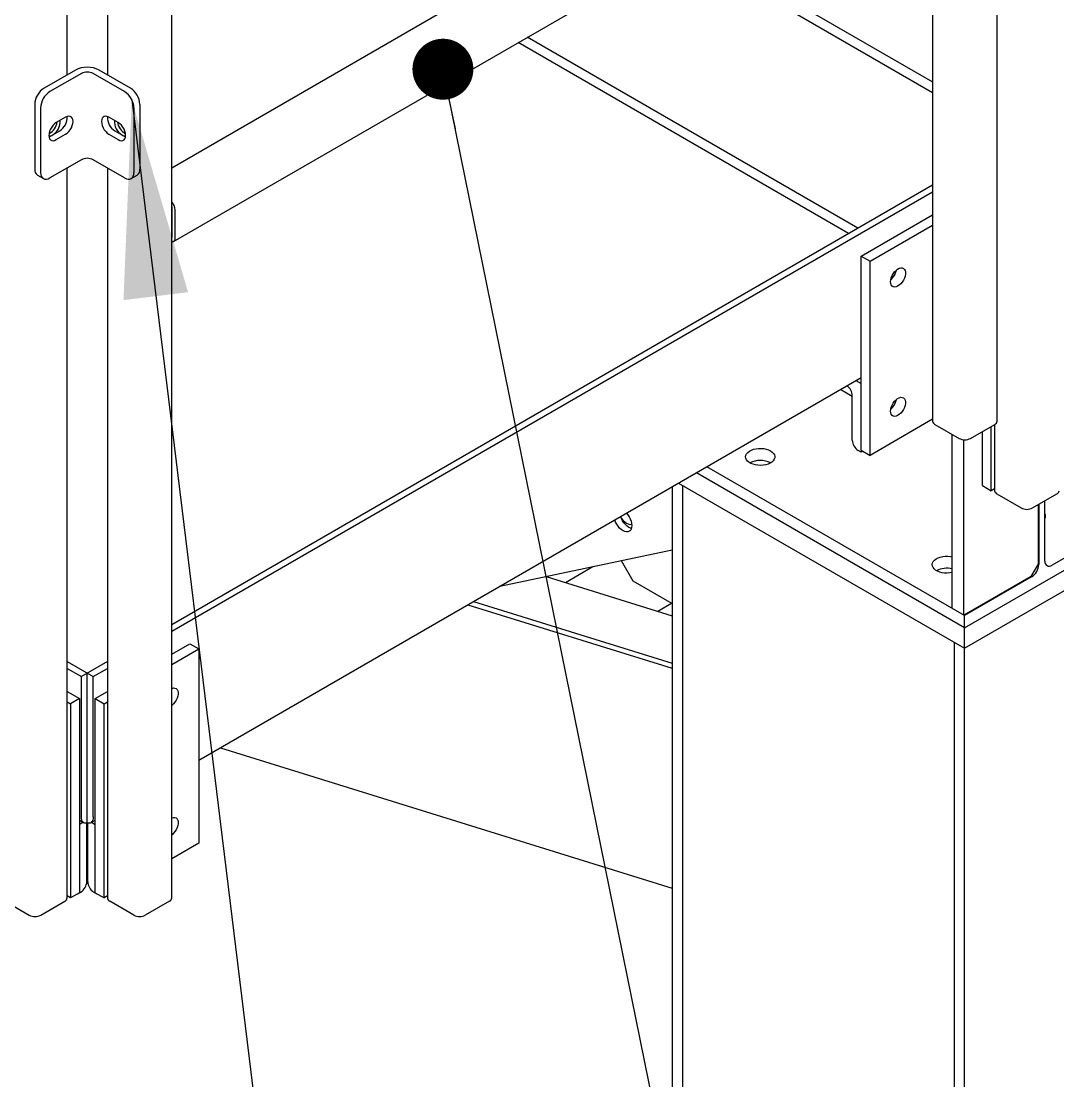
# Model space of a CAD drawing. Header units: millimetres. Extents: x 1293 to 41893, y 1011 to 26911.
# Drawn here: x 7147 to 7670, y 20135 to 20670 of the extents above; entities that cross this region are included whole.
import ezdxf

# ---------------------------------------------------------------- set-up
doc = ezdxf.new("R2010")
doc.units = ezdxf.units.MM
doc.header["$LTSCALE"] = 50
doc.layers.add('CAPA_1', color=7, linetype='Continuous')
doc.layers.add('STRUC', color=4, linetype='Continuous')
doc.dimstyles.new('SLDDIMSTYLE2', dxfattribs={"dimtxt": 0.18, "dimasz": 30.769231, "dimexe": 0, "dimexo": 0.0625, "dimgap": 0, "dimtad": 0, "dimtih": 1, "dimtoh": 1, "dimdec": 0, "dimrnd": 1e-09, "dimzin": 0, "dimdsep": 46, "dimtxsty": 'Standard', "dimblk1": 'DOT', "dimblk2": 'DOT', "dimsah": 1, "dimcen": 0.09, "dimadec": 0, "dimazin": 0, "dimtfac": 30.769231, "dimtdec": 0, "dimtofl": 0, "dimtmove": 0, "dimatfit": 3, "dimldrblk": 'DOT', "dimfxl": 1, "dimfrac": 2, "dimtolj": 1, "dimtzin": 0, "dimarcsym": 0})
doc.dimstyles.new('SLDDIMSTYLE3', dxfattribs={"dimtxt": 0.18, "dimasz": 100, "dimexe": 0, "dimexo": 0.0625, "dimgap": 0, "dimtad": 0, "dimtih": 1, "dimtoh": 1, "dimdec": 0, "dimrnd": 1e-09, "dimzin": 0, "dimdsep": 46, "dimtxsty": 'Standard', "dimsah": 1, "dimcen": 0.09, "dimadec": 0, "dimazin": 0, "dimtfac": 100, "dimtdec": 0, "dimtofl": 0, "dimtmove": 0, "dimatfit": 3, "dimfxl": 1, "dimfrac": 2, "dimtolj": 1, "dimtzin": 0, "dimarcsym": 0})

# ---------------------------------------------------------------- blocks, each defined once
blk = doc.blocks.new('_Dot')
at = {"color": 0, "linetype": 'ByBlock', "lineweight": -2}
blk.add_line((-0.5, 0), (-1, 0), dxfattribs=at)
at = {"color": 0, "linetype": 'ByBlock', "const_width": 0.5}
blk.add_lwpolyline([(-0.25, 0, 1), (0.25, 0, 1)], format="xyb", close=True, dxfattribs=at)

msp = doc.modelspace()

# ---------------------------------------------------------------- linework, layer by layer
at = {"color": 7, "linetype": 'Continuous', "lineweight": 25}
for p, q in [((7222.6768464, 20227.3772373), (7222.6768464, 20857.6027483)), ((7639.5351501, 20468.0244138), (7639.5351501, 20848.118052)), ((7606.1393367, 20817.1620798), (7222.6768464, 20595.7938961)), ((7169.8559699, 20642.8412661), (7169.8559699, 20786.3624846)), ((7190.1225498, 20786.3624846), (7190.1225498, 20642.8412661)), ((7223.5183633, 20558.6902479), (7622.4161547, 20788.9690413)), ((7606.9808535, 20780.0584315), (7606.9808535, 20468.0244138)), ((7564.505656, 20562.7775397), (7397.5520918, 20659.1577808)), ((7174.0024224, 20645.2349622), (7158.1396603, 20636.0775846)), ((7176.9958411, 20643.5068984), (7161.133079, 20634.3495207)), ((7198.8454407, 20634.3495207), (7182.9826786, 20643.5068984)), ((7201.8388594, 20636.0775846), (7185.9760973, 20645.2349622)), ((7153.4256151, 20627.9126188), (7153.4256151, 20595.2509863)), ((7156.4190338, 20626.1845549), (7156.4190338, 20593.5229225)), ((7203.5594859, 20626.1845549), (7203.5594859, 20593.5229225)), ((7206.5529046, 20627.9126188), (7206.5529046, 20595.2509863)), ((7169.0644601, 20621.4746497), (7164.3504149, 20618.7532893)), ((7195.6281048, 20618.7532893), (7190.9140596, 20621.4746497)), ((7161.3569962, 20611.8396296), (7166.0710414, 20614.5609899)), ((7193.9074783, 20614.5609899), (7198.6215235, 20611.8396296)), ((7160.6719893, 20611.5172067), (7161.3569962, 20611.8396296)), ((7164.3504149, 20610.1115657), (7169.0644601, 20612.8329261)), ((7190.9140596, 20612.8329261), (7195.6281048, 20610.1115657)), ((7198.6215235, 20611.8396296), (7199.2555963, 20611.5360779)), ((7176.9958411, 20599.9580551), (7161.133079, 20590.8006774)), ((7198.8454407, 20590.8006774), (7182.9826786, 20599.9580551)), ((7169.8559699, 20227.3772373), (7169.8559699, 20595.8362951)), ((7190.1225498, 20595.8362951), (7190.1225498, 20227.3772373)), ((7154.8065979, 20592.1986876), (7157.8000166, 20590.4706237)), ((7202.1785031, 20590.4706237), (7205.1719218, 20592.1986876)), ((7222.6768464, 20365.4439683), (7606.9808535, 20587.2979493)), ((7222.6768464, 20361.9878406), (7606.9808535, 20583.8418216)), ((7222.9233694, 20561.3803998), (7222.9233694, 20575.4836927)), ((7224.3602104, 20560.5509292), (7224.3602104, 20574.6542221)), ((7570.8731744, 20551.3207686), (7606.9808535, 20572.165288)), ((7575.3633025, 20548.7286728), (7606.9808535, 20566.9810965)), ((7570.8731744, 20551.3207686), (7575.3633025, 20548.7286728)), ((7570.8731744, 20453.3358711), (7570.8731744, 20551.3207686)), ((7575.3633025, 20450.7437754), (7575.3633025, 20548.7286728)), ((7236.3338852, 20296.8617895), (7570.8731744, 20489.9872104)), ((7568.2474186, 20488.4713938), (7570.8731744, 20486.9555773)), ((7560.5681875, 20484.0382681), (7566.3877604, 20480.6787001)), ((7566.3877604, 20458.4347467), (7566.3877604, 20480.9032281)), ((7606.9808535, 20468.9961991), (7575.3633025, 20450.7437754)), ((7608.1711715, 20466.3654725), (7620.3843199, 20459.314972)), ((7626.1316838, 20459.314972), (7638.3448321, 20466.3654725)), ((7636.6062922, 20432.9145759), (7636.6062922, 20465.3618348)), ((7638.2896561, 20466.3336201), (7638.2896561, 20432.9145759)), ((7632.1161642, 20435.5066717), (7632.1161642, 20462.769739)), ((7570.8778885, 20452.3859616), (7569.3811791, 20453.2499935)), ((7570.8731744, 20453.3358711), (7575.3633025, 20450.7437754)), ((7570.8778885, 20453.3331498), (7570.8778885, 20452.3859616)), ((7571.6982664, 20452.8595557), (7570.8778885, 20452.3859616)), ((7632.1161642, 20435.5066717), (7636.6062922, 20432.9145759)), ((7638.2896561, 20433.8863612), (7636.6062922, 20432.9145759)), ((7639.4799742, 20431.2556346), (7651.6931225, 20424.2051342)), ((7657.4404864, 20424.2051342), (7669.6536347, 20431.2556346)), ((7421.4801728, 20386.5585592), (7435.3901233, 20394.5886027)), ((7411.7379426, 20389.5853692), (7475.354362, 20369.8204064)), ((7372.2706452, 20375.3364107), (7475.354362, 20343.3093672)), ((7375.0656752, 20376.9499472), (7475.354362, 20345.7912906)), ((7468.1655329, 20372.0539012), (7475.1262139, 20376.0722168)), ((7222.6768464, 20350.311307), (7231.8437571, 20355.6032519)), ((7222.6768464, 20345.1271155), (7236.3338852, 20353.0111562)), ((7231.8437571, 20355.6032519), (7236.3338852, 20353.0111562)), ((7236.3338852, 20353.0111562), (7236.3338852, 20255.0262587)), ((7169.8559699, 20346.6507729), (7182.9826786, 20339.0728853)), ((7169.8559699, 20343.1946452), (7176.9958411, 20339.0728853)), ((7190.1225498, 20346.6507729), (7176.9958411, 20339.0728853)), ((7182.9826786, 20339.0728853), (7190.1225498, 20343.1946452)), ((7176.9958411, 20268.2107518), (7176.9958411, 20339.0728853)), ((7179.9892598, 20265.0503186), (7179.9892598, 20340.8009491)), ((7182.9826786, 20268.2107518), (7182.9826786, 20339.0728853)), ((7169.8559699, 20331.5181116), (7176.0294619, 20327.9542305)), ((7183.9490578, 20327.9542305), (7190.1225498, 20331.5181116)), ((7169.8559699, 20326.3339201), (7171.5393338, 20325.3621348)), ((7176.0294619, 20327.9542305), (7171.5393338, 20325.3621348)), ((7176.0294619, 20327.9542305), (7176.0294619, 20229.9693331)), ((7183.9490578, 20327.9542305), (7188.4391859, 20325.3621348)), ((7183.9490578, 20229.9693331), (7183.9490578, 20327.9542305)), ((7188.4391859, 20325.3621348), (7190.1225498, 20326.3339201)), ((7171.5393338, 20325.3621348), (7171.5393338, 20227.3772373)), ((7188.4391859, 20227.3772373), (7188.4391859, 20325.3621348)), ((7247.2204491, 20303.1464691), (7475.354362, 20232.2676244)), ((7176.0294619, 20266.6206724), (7178.3112272, 20265.3034373)), ((7181.6672925, 20265.3034373), (7183.9490578, 20266.6206724)), ((7177.9056845, 20265.5375521), (7176.0294619, 20264.4544318)), ((7179.7653427, 20235.500905), (7179.7653427, 20265.0203189)), ((7180.213177, 20235.500905), (7180.213177, 20265.0203189)), ((7182.0728352, 20265.5375521), (7183.9490578, 20264.4544318)), ((7236.3338852, 20255.0262587), (7222.6768464, 20247.1422181)), ((7176.0294619, 20229.9693331), (7171.5393338, 20227.3772373)), ((7175.2752146, 20229.4521198), (7175.2043699, 20229.4930176)), ((7175.2752146, 20229.4521198), (7176.771924, 20230.3161517)), ((7175.2752146, 20229.5339154), (7175.2752146, 20229.4521198)), ((7184.7033051, 20229.4521198), (7183.2065957, 20230.3161517)), ((7183.9490578, 20229.9693331), (7188.4391859, 20227.3772373)), ((7184.7033051, 20229.5339154), (7184.7033051, 20229.4521198)), ((7184.7741498, 20229.4930176), (7184.7033051, 20229.4521198)), ((7138.4919913, 20225.7182961), (7150.7051396, 20218.6677956)), ((7156.4525035, 20218.6677956), (7168.6656519, 20225.7182961)), ((7171.5393338, 20227.3772373), (7169.8559699, 20228.3490227)), ((7190.1225498, 20228.3490227), (7188.4391859, 20227.3772373)), ((7203.5260162, 20218.6677956), (7191.3128678, 20225.7182961)), ((7221.4865284, 20225.7182961), (7209.2733801, 20218.6677956))]:
    msp.add_line(p, q, dxfattribs=at)
at = {"color": 7, "linetype": 'Continuous', "lineweight": 25, "flags": 128}
for points in [[(7169.0644601, 20612.8329261), (7169.897083, 20613.4219221), (7170.6879547, 20614.1980494), (7171.3974176, 20615.1223898), (7171.9898963, 20616.148593), (7172.4356814, 20617.2252009), (7172.7124194, 20618.2982278), (7172.8062335, 20619.3138677), (7172.7124194, 20620.2211922), (7172.4356814, 20620.9747042), (7171.9898963, 20621.5366195), (7171.3974176, 20621.8787614), (7170.6879547, 20621.9839734), (7169.897083, 20621.8469796), (7169.0644601, 20621.4746497)], [(7190.9140596, 20621.4746497), (7190.0814367, 20621.8469796), (7189.290565, 20621.9839734), (7188.5811021, 20621.8787614), (7187.9886234, 20621.5366195), (7187.5428383, 20620.9747042), (7187.2661003, 20620.2211922), (7187.1722862, 20619.3138677), (7187.2661003, 20618.2982278), (7187.5428383, 20617.2252009), (7187.9886234, 20616.148593), (7188.5811021, 20615.1223898), (7189.290565, 20614.1980494), (7190.0814367, 20613.4219221), (7190.9140596, 20612.8329261)], [(7164.3504149, 20618.7532893), (7163.517792, 20618.1642933), (7162.7269202, 20617.388166), (7162.0174573, 20616.4638256), (7161.4249786, 20615.4376224), (7160.9791935, 20614.3610145), (7160.7024556, 20613.2879876), (7160.6086415, 20612.2723477), (7160.7024556, 20611.3650232), (7160.9791935, 20610.6115112), (7161.4249786, 20610.0495959), (7162.0174573, 20609.707454), (7162.7269202, 20609.6022421), (7163.517792, 20609.7392358), (7164.3504149, 20610.1115657)], [(7195.6281048, 20610.1115657), (7196.4607277, 20609.7392358), (7197.2515994, 20609.6022421), (7197.9610624, 20609.707454), (7198.5535411, 20610.0495959), (7198.9993262, 20610.6115112), (7199.2760641, 20611.3650232), (7199.3698782, 20612.2723477), (7199.2760641, 20613.2879876), (7198.9993262, 20614.3610145), (7198.5535411, 20615.4376224), (7197.9610624, 20616.4638256), (7197.2515994, 20617.388166), (7196.4607277, 20618.1642933), (7195.6281048, 20618.7532893)], [(7156.4190338, 20593.5229225), (7156.5096129, 20592.5132179), (7156.7778691, 20591.6468961), (7157.2134937, 20590.9572492), (7157.7997457, 20590.4707802), (7158.5140958, 20590.2061835), (7159.329092, 20590.1736277), (7160.2134144, 20590.3743637), (7161.133079, 20590.8006774)], [(7198.8454407, 20590.8006774), (7199.7651053, 20590.3743637), (7200.6494277, 20590.1736277), (7201.4644239, 20590.2061835), (7202.178774, 20590.4707802), (7202.765026, 20590.9572492), (7203.2006506, 20591.6468961), (7203.4689068, 20592.5132179), (7203.5594859, 20593.5229225)], [(7585.7636647, 20538.4018579), (7585.8511453, 20539.3812169), (7586.1094966, 20540.4157851), (7586.5266383, 20541.4571873), (7587.0830654, 20542.4567286), (7587.7527599, 20543.3676715), (7588.5044077, 20544.1474215), (7589.3028626, 20544.7595182), (7590.1107897, 20545.1753407), (7590.8904112, 20545.3754457), (7591.6052729, 20545.3504763), (7592.2219487, 20545.1016002), (7592.7116035, 20544.6404545), (7593.0513415, 20543.9886019), (7593.2252771, 20543.1765223), (7593.2252771, 20542.2421877), (7593.0513415, 20541.2292864), (7592.7116035, 20540.1851806), (7592.2219487, 20539.1586916), (7591.6052729, 20538.1978168), (7590.8904112, 20537.3474856), (7590.1107897, 20536.6474587), (7589.3028626, 20536.1304684), (7588.5044077, 20535.8206888), (7587.7527599, 20535.7326046), (7587.0830654, 20535.8703347), (7586.5266383, 20536.227439), (7586.1094966, 20536.7872196), (7585.8511453, 20537.5235018), (7585.7636647, 20538.4018579)], [(7585.7636647, 20473.0785929), (7585.8511453, 20474.057952), (7586.1094966, 20475.0925202), (7586.5266383, 20476.1339223), (7587.0830654, 20477.1334636), (7587.7527599, 20478.0444066), (7588.5044077, 20478.8241565), (7589.3028626, 20479.4362533), (7590.1107897, 20479.8520758), (7590.8904112, 20480.0521807), (7591.6052729, 20480.0272114), (7592.2219487, 20479.7783353), (7592.7116035, 20479.3171896), (7593.0513415, 20478.665337), (7593.2252771, 20477.8532574), (7593.2252771, 20476.9189227), (7593.0513415, 20475.9060214), (7592.7116035, 20474.8619156), (7592.2219487, 20473.8354266), (7591.6052729, 20472.8745518), (7590.8904112, 20472.0242207), (7590.1107897, 20471.3241937), (7589.3028626, 20470.8072035), (7588.5044077, 20470.4974238), (7587.7527599, 20470.4093397), (7587.0830654, 20470.5470698), (7586.5266383, 20470.904174), (7586.1094966, 20471.4639546), (7585.8511453, 20472.2002368), (7585.7636647, 20473.0785929)], [(7222.6768464, 20333.0806958), (7222.7971011, 20333.1296618), (7223.5767227, 20333.3297668), (7224.2915844, 20333.3047974), (7224.9082602, 20333.0559213), (7225.3979149, 20332.5947756), (7225.737653, 20331.9429231), (7225.9115885, 20331.1308435), (7225.9115885, 20330.1965088), (7225.737653, 20329.1836075), (7225.3979149, 20328.1395017), (7224.9082602, 20327.1130127), (7224.2915844, 20326.1521379), (7223.5767227, 20325.3018067), (7222.7971011, 20324.6017798), (7222.6768464, 20324.5119027)], [(7179.9892598, 20265.0503186), (7179.3581275, 20265.0086216), (7178.7772746, 20265.103838), (7178.2604262, 20265.3337179), (7177.819795, 20265.6928294), (7177.4657929, 20266.1726869), (7177.2067846, 20266.7619518), (7177.0488904, 20267.4467001), (7176.9958411, 20268.2107518)], [(7182.9826786, 20268.2107518), (7182.9296293, 20267.4467001), (7182.7717351, 20266.7619518), (7182.5127268, 20266.1726869), (7182.1587247, 20265.6928294), (7181.7180935, 20265.3337179), (7181.2012451, 20265.103838), (7180.6203921, 20265.0086216), (7179.9892598, 20265.0503186)], [(7222.6768464, 20267.7574309), (7222.7971011, 20267.8063969), (7223.5767227, 20268.0065018), (7224.2915844, 20267.9815325), (7224.9082602, 20267.7326564), (7225.3979149, 20267.2715107), (7225.737653, 20266.6196581), (7225.9115885, 20265.8075785), (7225.9115885, 20264.8732438), (7225.737653, 20263.8603425), (7225.3979149, 20262.8162368), (7224.9082602, 20261.7897477), (7224.2915844, 20260.8288729), (7223.5767227, 20259.9785418), (7222.7971011, 20259.2785149), (7222.6768464, 20259.1886377)]]:
    msp.add_lwpolyline(points, dxfattribs=at)
at = {"color": 7, "linetype": 'Continuous', "lineweight": 25}
for centre, radius, start, end in [((7179.9892598, 20633.7438857), 12.957124, 62.480539004, 117.519460996), ((7179.9892598, 20637.7296214), 6.5067261, 62.609672237, 117.390327763), ((7163.6603891, 20627.4468798), 10.2453654, 122.60547834, 177.394521514), ((7196.3181306, 20627.4468798), 10.2453654, 2.605478486, 57.39452166), ((7166.6538078, 20625.7188159), 10.2453654, 122.60547834, 177.394521514), ((7193.3247119, 20625.7188159), 10.2453654, 2.605478486, 57.39452166), ((7158.625326, 20619.079874), 7.6373041, 301.00218183, 5.678462358), ((7161.9557983, 20621.2059483), 7.8160538, 301.770059574, 4.337392482), ((7198.0403475, 20621.220611), 7.8378033, 176.16816792, 238.176831307), ((7201.409304, 20619.1080451), 7.690425, 174.571754064, 238.747601749), ((7156.9333162, 20620.140461), 7.9473267, 298.70108407, 351.843965468), ((7203.1597912, 20620.2197355), 8.0722417, 188.597641707, 240.845523931), ((7160.8722718, 20615.1123051), 3.081421, 264.619739324, 303.189624668), ((7199.1131398, 20615.129932), 3.0999474, 236.882117509, 274.571592599), ((7179.9892598, 20594.1807781), 6.5067261, 62.609672237, 117.390327763), ((7156.6922944, 20594.890408), 3.2865195, 173.70115232, 234.986667287), ((7203.3816676, 20594.8472261), 3.196837, 304.056350839, 7.255829554), ((7218.0835357, 20574.3585271), 6.283636, 2.697217762, 43.030068917), ((7220.1166831, 20575.4022035), 2.807869, 1.663056183, 24.247269655), ((7221.8040816, 20561.2988952), 1.1222514, 321.049653184, 4.164828414), ((7222.6320298, 20560.2550992), 1.7533178, 271.464700006, 9.713744289), ((7580.2889109, 20545.8825256), 8.5230267, 310.818828048, 349.186548485), ((7580.2647358, 20545.9012064), 8.555452, 311.868705886, 348.452085571), ((7559.8063891, 20480.5787747), 6.589364, 2.822325461, 53.380922547), ((7580.2889109, 20480.5592607), 8.5230267, 310.818828053, 349.18654848), ((7580.2647358, 20480.5779414), 8.555452, 311.868705885, 348.452085572), ((7609.014711, 20468.2272333), 2.0439452, 185.694799251, 245.625341707), ((7637.5012926, 20468.2272333), 2.0439452, 294.374658293, 354.305200749), ((7623.2580018, 20464.8611579), 6.246457, 242.609672237, 297.390327763), ((7572.8868419, 20458.730491), 6.505807, 182.605478486, 237.39452166), ((7640.3235136, 20433.1173954), 2.0439452, 185.694799251, 245.625341706), ((7668.8100953, 20433.1173954), 2.0439452, 294.374658293, 354.305200749), ((7654.5668045, 20429.75132), 6.246457, 242.609672237, 297.390327763), ((7173.2662612, 20235.7966493), 6.505807, 302.60547834, 357.394521514), ((7186.7122585, 20235.7966493), 6.505807, 182.605478486, 237.39452166), ((7167.8221124, 20227.5800569), 2.0439452, 294.374658294, 354.305200749), ((7192.1564073, 20227.5800569), 2.0439452, 185.694799251, 245.625341707), ((7220.6429889, 20227.5800569), 2.0439452, 294.374658294, 354.305200749), ((7153.5788216, 20224.2139815), 6.246457, 242.609672237, 297.390327763), ((7206.3996981, 20224.2139815), 6.246457, 242.609672237, 297.390327763)]:
    msp.add_arc(centre, radius, start, end, dxfattribs=at)
at = {"layer": 'STRUC', "linetype": 'Continuous', "lineweight": 25}
for p, q in [((7606.9808535, 20633.822596), (7480.3231813, 20706.9405138)), ((7485.0372265, 20709.6618741), (7606.9808535, 20639.2653167)), ((7569.2083857, 20565.4923678), (7402.2548214, 20661.8726089)), ((7616.7738326, 20373.4950025), (7616.7738326, 20461.3992619)), ((7622.76067, 20370.0388749), (7622.76067, 20458.6454494)), ((7623.1095094, 20369.8374942), (7492.9273598, 20444.9900494)), ((7623.1095094, 20363.7537208), (7487.6580866, 20441.9481627)), ((7475.354362, 20434.8453737), (7475.354362, 19458.8319092)), ((7478.6763708, 20436.7631286), (7623.1095094, 20353.3836525)), ((7480.6227789, 20435.6394911), (7480.6227789, 19455.7905168)), ((7663.7002671, 20397.4180671), (7663.7002671, 20427.8188286)), ((7660.2382723, 20425.8202616), (7660.2382723, 20395.8222614)), ((7660.5871116, 20426.0216422), (7660.5871116, 20395.6208807)), ((7454.2082289, 20414.09802), (7454.9259753, 20414.2356791)), ((7454.8149714, 20415.9453073), (7454.994526, 20415.9797448)), ((7701.1778693, 20414.905399), (7667.2923695, 20395.3437164)), ((7623.1095094, 20363.7537208), (7701.1778693, 20408.8216256)), ((7388.4025117, 20384.649139), (7475.354362, 20403.0423862)), ((7449.6583205, 20397.6068073), (7455.5749354, 20387.3589296)), ((7623.1095094, 20353.3836525), (7701.1778693, 20398.4515573)), ((7660.2382723, 20395.8222614), (7656.6461698, 20389.6005575)), ((7455.5749354, 20387.3589296), (7475.354362, 20375.9405097)), ((7656.6461698, 20389.6005575), (7622.76067, 20370.0388749)), ((7656.9950092, 20389.3991768), (7623.1095094, 20369.8374942)), ((7623.1095094, 19363.1646099), (7623.1095094, 20369.8374942)), ((7617.8410925, 20356.4250448), (7617.8410925, 19376.5760706))]:
    msp.add_line(p, q, dxfattribs=at)
at = {"layer": 'STRUC', "linetype": 'Continuous', "lineweight": 25, "flags": 128}
for points in [[(7525.1500001, 20453.0122001), (7526.0011827, 20452.4236254), (7526.6566385, 20451.7567705), (7527.0953005, 20451.0330688), (7527.3030698, 20450.2757805), (7527.2732686, 20449.5092455), (7527.0068546, 20448.7581009), (7526.5123906, 20448.0464892), (7525.8057692, 20447.397282), (7524.9097016, 20446.8313455), (7523.8529883, 20446.3668693), (7522.6695928, 20446.0187821), (7521.3975506, 20445.7982717), (7520.077746, 20445.7124254), (7518.7525987, 20445.7640024), (7517.4646999, 20445.951345), (7516.2554439, 20446.2684319), (7515.1636971, 20446.7050716), (7514.2245492, 20447.2472302), (7513.4681851, 20447.8774822), (7512.918915, 20448.5755708), (7512.5943929, 20449.3190589), (7512.5050491, 20450.0840502), (7512.6537554, 20450.8459572), (7513.0357321, 20451.5802915), (7513.6387022, 20452.2634512), (7514.4432857, 20452.8734788), (7515.4236227, 20453.3907676), (7516.5482044, 20453.7986915), (7517.7808856, 20454.0841395), (7519.0820472, 20454.237937), (7520.4098685, 20454.2551409), (7521.7216725, 20454.1351982), (7522.9752966, 20453.881964), (7524.1304483, 20453.5035774), (7525.1500001, 20453.0122001)], [(7453.0742245, 20412.1414938), (7452.3022329, 20412.0988466), (7451.4625781, 20412.27856), (7450.5875275, 20412.6737276), (7449.710709, 20413.2691634), (7448.8658181, 20414.041985), (7448.0853234, 20414.9624934), (7447.3992191, 20415.995314), (7446.8338716, 20417.1007561), (7446.437153, 20418.1518243)], [(7454.779977, 20413.9126481), (7454.4559968, 20414.0066239), (7453.5809462, 20414.4017915), (7452.7041277, 20414.9972272), (7451.8592368, 20415.7700488), (7451.0787421, 20416.6905573), (7450.3926378, 20417.7233779), (7449.8272904, 20418.8288199), (7449.4305717, 20419.8798881)], [(7449.8132232, 20418.8511923), (7449.825814, 20418.8341415), (7450.6014737, 20417.905868), (7451.443406, 20417.1233117), (7452.3192559, 20416.5165459), (7453.1953651, 20416.1088881), (7454.038065, 20415.9160044), (7454.8149714, 20415.9453073)], [(7452.3630162, 20421.5727523), (7452.9977179, 20420.8076042), (7453.6838222, 20419.7747836), (7454.2491697, 20418.6693415), (7454.6720342, 20417.5337596), (7454.9361655, 20416.4116774), (7455.031413, 20415.3462162), (7454.9541165, 20414.3783208), (7454.7072464, 20413.545187), (7454.3002898, 20412.8788317), (7453.7488858, 20412.4048625), (7453.0742245, 20412.1414938)], [(7616.7738326, 20391.5521709), (7615.6784547, 20391.3710642), (7614.3586501, 20391.2852179), (7613.0335028, 20391.3367949), (7611.7456041, 20391.5241376), (7610.5363481, 20391.8412244), (7609.4446013, 20392.2778642), (7608.5054534, 20392.8200227), (7607.7490892, 20393.4502747), (7607.1998191, 20394.1483634), (7606.875297, 20394.8918515), (7606.7859533, 20395.6568427), (7606.9346596, 20396.4187497), (7607.3166363, 20397.1530841), (7607.9196064, 20397.8362437), (7608.7241899, 20398.4462713), (7609.7045269, 20398.9635601), (7610.8291085, 20399.371484), (7612.0617898, 20399.656932), (7613.3629513, 20399.8107295), (7614.6907727, 20399.8279334), (7616.0025766, 20399.7079907), (7616.7738326, 20399.5695911)]]:
    msp.add_lwpolyline(points, dxfattribs=at)
at = {"layer": 'STRUC', "linetype": 'Continuous', "lineweight": 25}
for centre, radius, start, end in [((7519.9141395, 20436.8778575), 11.3341211, 62.663114604, 117.537890742), ((7519.9098877, 20436.8786695), 11.3338606, 62.461706552, 117.343303669), ((7661.3843655, 20420.0531243), 2.634755, 331.51977403, 28.48022597), ((7652.7882138, 20395.9757739), 7.8069684, 302.60547834, 357.394521514), ((7665.8901248, 20397.062837), 2.2184827, 170.78596301, 309.203285236), ((7614.2016166, 20382.3757326), 11.403626, 76.964116535, 117.393145613), ((7614.225928, 20382.1542969), 11.6144384, 77.327738121, 116.82402383)]:
    msp.add_arc(centre, radius, start, end, dxfattribs=at)

# ---------------------------------------------------------------- leaders
at = {"layer": 'CAPA_1'}
for points, dimstyle in [([(7359.6172807, 20645.6720796), (7817.9869878, 18391.5234629)], 'SLDDIMSTYLE2'), ([(7202.4342287, 20630.3638046), (7454.737561, 18572.0926589)], 'SLDDIMSTYLE3')]:
    msp.add_leader(points, dimstyle=dimstyle, dxfattribs=at)

doc.saveas('drawing.dxf')
